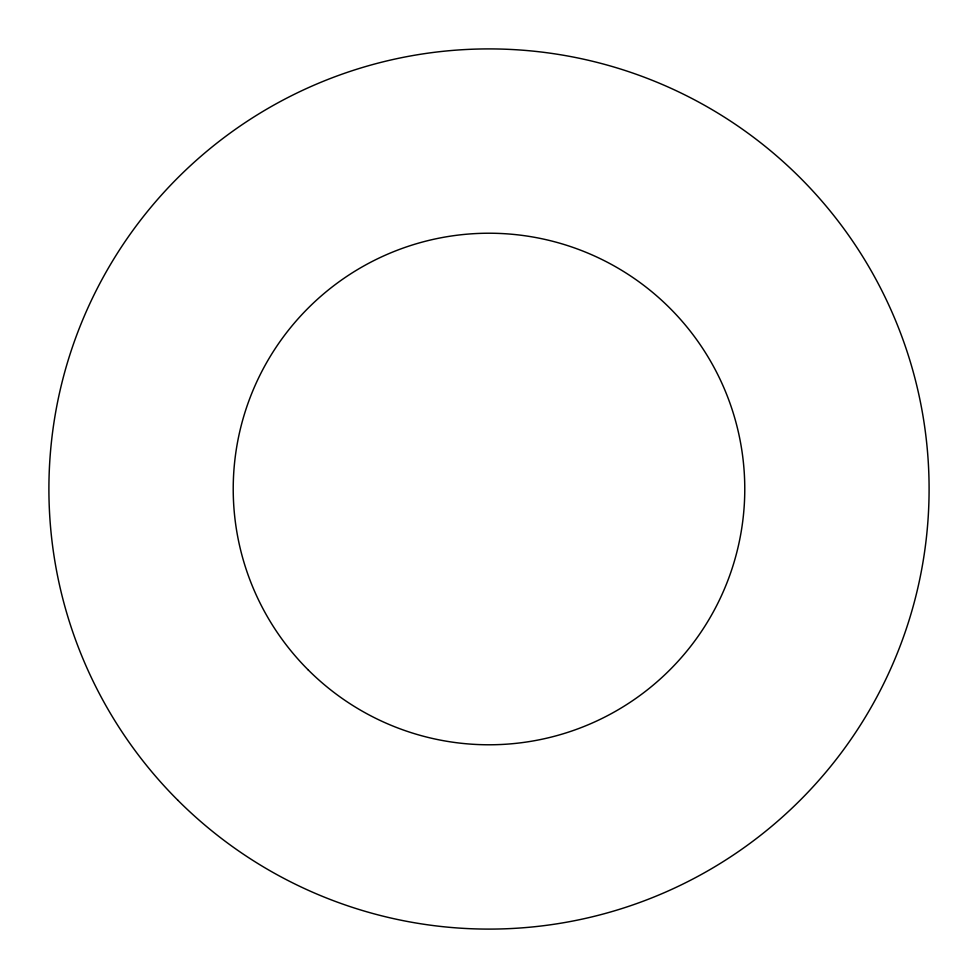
<?xml version="1.0" encoding="UTF-8"?>
<svg xmlns="http://www.w3.org/2000/svg" width="978" height="978" viewBox="0 0 978 978"><rect width="100%" height="100%" fill="white"/><g stroke="black" fill="none" stroke-linecap="round" stroke-linejoin="round"><path stroke-width="1.47" d="M177.8 800.2A440.1 440.1 0 0 0 914.1 602.9A440.1 440.1 0 0 0 375.1 63.9A440.1 440.1 0 0 0 177.8 800.2M308.143 669.857A255.759 255.759 0 0 0 736.055 555.198A255.759 255.759 0 0 0 422.802 241.945A255.759 255.759 0 0 0 308.143 669.857"/></g></svg>
